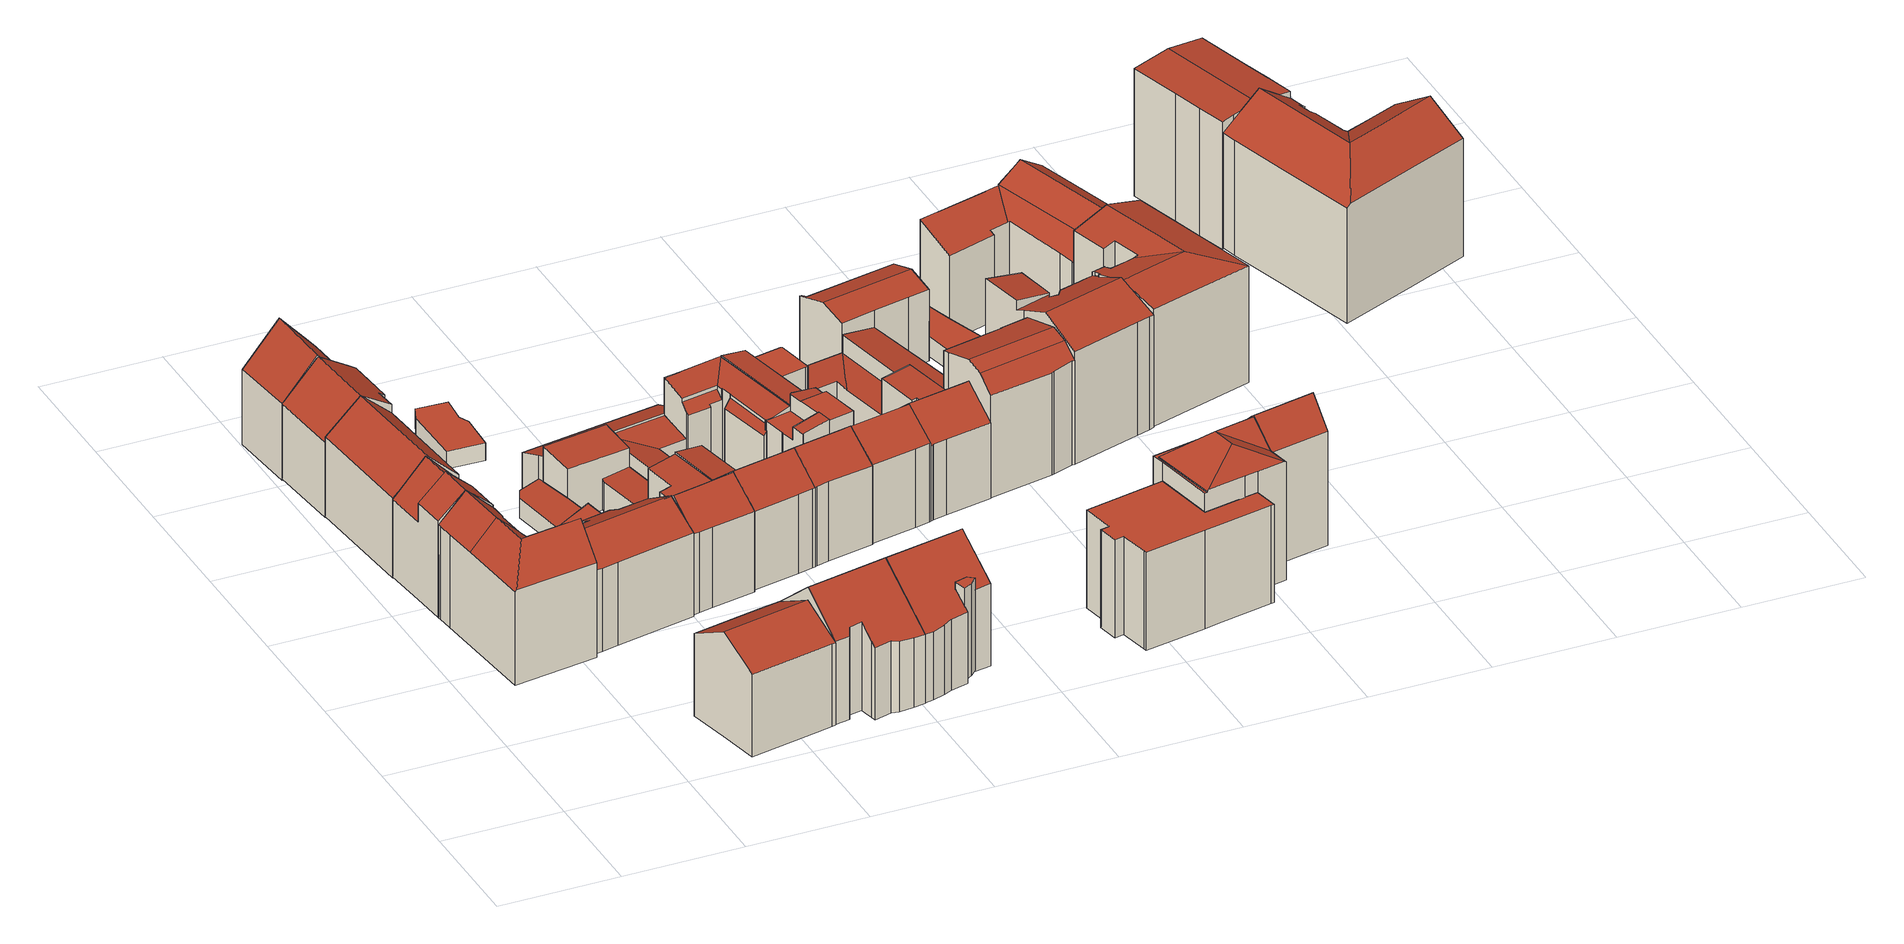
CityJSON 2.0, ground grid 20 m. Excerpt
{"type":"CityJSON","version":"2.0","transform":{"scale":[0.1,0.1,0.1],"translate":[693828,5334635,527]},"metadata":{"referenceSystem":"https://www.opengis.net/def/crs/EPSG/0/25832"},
"CityObjects":{
"building1":{"type":"Building","attributes":{"Gemeindeschluessel":"09162000","HoeheDach":"548.790","HoeheGrund":"528.362","Methode":"2000","NiedrigsteTraufeDesGebaeudes":"544.233","Geometrietyp2DReferenz":"3000","function":"31001_1000","roofType":"3100","measuredHeight":20.43,"storeysAboveGround":5},"geometry":[{"type":"MultiSurface","lod":"2","boundaries":[[[0,1,2,3]],[[4,5,6,7,8]],[[9,10,1,0]],[[11,12,8,7,13]],[[3,2,6,5]],[[14,15,16,17,18]],[[17,16,19,20,21,22,9,0,3,5,4,23,24]],[[19,25,26,20]],[[27,28,29,12,11]],[[13,7,6,2,1,10,30,31]],[[19,16,15,32,25]],[[15,14,11,13,32]],[[20,26,33,21]],[[26,25,32,13,31,33]],[[29,23,4,8,12]],[[22,21,33,31,30]],[[17,24,28,27,18]],[[23,29,28,24]],[[22,30,10,9]],[[27,11,14,18]]],"semantics":{"surfaces":[{"type":"WallSurface"},{"type":"RoofSurface"},{"type":"GroundSurface"}],"values":[0,0,0,1,0,0,2,0,1,1,0,1,0,1,0,0,0,0,0,1]}}]},
"building2":{"type":"Building","attributes":{"Gemeindeschluessel":"09162000","HoeheDach":"548.790","HoeheGrund":"528.440","Methode":"2000","NiedrigsteTraufeDesGebaeudes":"541.586","Geometrietyp2DReferenz":"3000","function":"31001_1000","roofType":"3100","measuredHeight":20.35,"storeysAboveGround":4},"geometry":[{"type":"MultiSurface","lod":"2","boundaries":[[[34,35,36,37,38]],[[39,40,41,42]],[[43,44,22,45,46,42,41,47,48]],[[49,50,51,22,44,52,31,53]],[[42,46,45,22,51,50,49,54,55,56,57,39]],[[54,49,53,58,34,38,55]],[[31,52,44,43,48,59,60]],[[53,31,60,58]],[[57,61,40,39]],[[38,37,61,57,56,55]],[[36,47,41,40,61,37]],[[58,60,59,48,47,36,35,34]]],"semantics":{"surfaces":[{"type":"RoofSurface"},{"type":"WallSurface"},{"type":"GroundSurface"}],"values":[0,1,1,1,2,1,0,0,1,1,0,1]}}]},
"building3":{"type":"Building","attributes":{"Gemeindeschluessel":"09162000","HoeheDach":"547.070","HoeheGrund":"528.220","Methode":"2000","NiedrigsteTraufeDesGebaeudes":"541.776","Geometrietyp2DReferenz":"3000","function":"31001_1000","roofType":"3100","measuredHeight":18.85,"storeysAboveGround":4},"geometry":[{"type":"MultiSurface","lod":"2","boundaries":[[[62,63,64,65]],[[66,64,63,67]],[[68,69,70,71,62,65]],[[69,72,73,70]],[[73,67,63,62,71,70]],[[72,66,67,73]],[[69,68,65,64,66,72]]],"semantics":{"surfaces":[{"type":"WallSurface"},{"type":"RoofSurface"},{"type":"GroundSurface"}],"values":[0,1,2,0,0,1,0]}}]},
"building4":{"type":"Building","attributes":{"Gemeindeschluessel":"09162000","HoeheDach":"547.060","HoeheGrund":"528.140","Methode":"2000","NiedrigsteTraufeDesGebaeudes":"540.921","Geometrietyp2DReferenz":"3000","function":"31001_1000","roofType":"3100","measuredHeight":18.92,"storeysAboveGround":4},"geometry":[{"type":"MultiSurface","lod":"2","boundaries":[[[74,67,75,76]],[[77,74,76,78]],[[67,79,80,81,82,83,84,75]],[[76,75,84,85,86,78]],[[77,87,88,79,67,74]],[[85,84,83,89]],[[90,82,81,91]],[[91,81,80,92]],[[92,80,79,88]],[[89,83,82,90]],[[92,88,87,77,78,86,85,89,90,91]]],"semantics":{"surfaces":[{"type":"RoofSurface"},{"type":"WallSurface"},{"type":"GroundSurface"}],"values":[0,1,0,1,1,1,1,1,1,1,2]}}]},
"building5":{"type":"Building","attributes":{"Gemeindeschluessel":"09162000","HoeheDach":"547.251","HoeheGrund":"529.390","Methode":"1000","NiedrigsteTraufeDesGebaeudes":"543.467","Geometrietyp2DReferenz":"3000","function":"31001_1000","roofType":"3100","measuredHeight":17.86,"storeysAboveGround":4},"geometry":[{"type":"MultiSurface","lod":"2","boundaries":[[[93,94,95,96]],[[95,97,98,99,100,96]],[[101,102,94,93]],[[103,104,105,106,102,101]],[[107,108,109,110]],[[108,107,111,112,99,98,113,114]],[[110,115,104,103,101,93,96,100,99,112,111,107]],[[106,114,113,98,97,95,94,102]],[[105,116,109,108,114,106]],[[104,115,110,109,116,105]]],"semantics":{"surfaces":[{"type":"WallSurface"},{"type":"GroundSurface"},{"type":"RoofSurface"}],"values":[0,0,0,0,0,0,1,2,2,0]}}]},
"building6":{"type":"Building","attributes":{"Gemeindeschluessel":"09162000","HoeheDach":"547.437","HoeheGrund":"527.801","Methode":"2000","NiedrigsteTraufeDesGebaeudes":"540.428","Geometrietyp2DReferenz":"3000","function":"31001_1000","roofType":"3100","measuredHeight":19.64,"storeysAboveGround":4},"geometry":[{"type":"MultiSurface","lod":"2","boundaries":[[[117,118,119,120,121,122,123,124,125]],[[117,76,126,118]],[[127,120,119,128]],[[129,122,121,130]],[[124,131,132,125]],[[118,126,128,119]],[[122,129,133,123]],[[76,134,128,126]],[[123,133,131,124]],[[127,128,134,132,131,133,129,130]],[[117,125,132,134,76]],[[120,127,130,121]]],"semantics":{"surfaces":[{"type":"GroundSurface"},{"type":"WallSurface"},{"type":"RoofSurface"}],"values":[0,1,1,1,1,1,1,2,1,2,1,1]}}]},
"building7":{"type":"Building","attributes":{"Gemeindeschluessel":"09162000","HoeheDach":"531.110","HoeheGrund":"528.670","Methode":"1000","NiedrigsteTraufeDesGebaeudes":"531.110","Geometrietyp2DReferenz":"3000","function":"31001_2000","roofType":"1000","measuredHeight":2.44},"geometry":[{"type":"MultiSurface","lod":"2","boundaries":[[[135,136,137,138]],[[139,140,141,142]],[[138,137,143,144]],[[142,141,145,146]],[[136,145,141,140,143,137]],[[144,143,140,139]],[[138,144,139,142,146,135]],[[146,145,136,135]]],"semantics":{"surfaces":[{"type":"WallSurface"},{"type":"RoofSurface"},{"type":"GroundSurface"}],"values":[0,0,0,0,1,0,2,0]}}]},
"building8":{"type":"Building","attributes":{"Gemeindeschluessel":"09162000","HoeheDach":"546.768","HoeheGrund":"529.060","Methode":"1000","NiedrigsteTraufeDesGebaeudes":"541.740","Geometrietyp2DReferenz":"3000","function":"31001_1000","roofType":"3100","measuredHeight":17.71,"storeysAboveGround":4},"geometry":[{"type":"MultiSurface","lod":"2","boundaries":[[[147,148,149,150]],[[151,152,153,154]],[[155,151,154,156,157]],[[158,159,160,161]],[[162,163,153,152]],[[164,165,163,162]],[[166,167,168,169]],[[166,169,170,171]],[[159,158,155,157]],[[167,172,173,168]],[[159,157,156,168,173,160]],[[171,170,174,175]],[[158,161,172,167,166,171,175,147,150,176,164,162,152,151,155]],[[161,160,173,172]],[[176,177,165,164]],[[156,154,153,163,165,177,149,148,174,170,169,168]],[[176,150,149,177]],[[175,174,148,147]]],"semantics":{"surfaces":[{"type":"WallSurface"},{"type":"RoofSurface"},{"type":"GroundSurface"}],"values":[0,0,0,0,0,0,0,0,0,0,1,0,2,0,0,1,0,0]}}]},
"building9":{"type":"Building","attributes":{"Gemeindeschluessel":"09162000","HoeheDach":"533.706","HoeheGrund":"529.180","Methode":"2000","NiedrigsteTraufeDesGebaeudes":"533.069","Geometrietyp2DReferenz":"3000","function":"31001_2000","roofType":"1000","measuredHeight":4.53,"storeysAboveGround":1},"geometry":[{"type":"MultiSurface","lod":"2","boundaries":[[[178,179,180,181]],[[179,182,183,180]],[[184,183,182,185]],[[181,180,183,184]],[[181,184,185,178]],[[185,182,179,178]]],"semantics":{"surfaces":[{"type":"WallSurface"},{"type":"RoofSurface"},{"type":"GroundSurface"}],"values":[0,1,0,0,2,0]}}]},
"building10":{"type":"Building","attributes":{"Gemeindeschluessel":"09162000","HoeheDach":"534.857","HoeheGrund":"528.923","Methode":"2000","NiedrigsteTraufeDesGebaeudes":"532.085","Geometrietyp2DReferenz":"3000","function":"31001_2000","roofType":"2100","measuredHeight":5.93},"geometry":[{"type":"MultiSurface","lod":"2","boundaries":[[[186,187,188,189]],[[190,191,192,193,194,195]],[[195,194,196,197]],[[198,199,191,190]],[[200,201,202,203]],[[204,205,206,207]],[[208,209,205,204]],[[197,196,201,200]],[[203,202,187,186]],[[190,195,197,200,203,186,189,208,204,207,198]],[[189,188,210,211,209,208]],[[211,192,191,199,206,205,209]],[[202,201,196,194,193,210,188,187]],[[211,210,193,192]],[[207,206,199,198]]],"semantics":{"surfaces":[{"type":"WallSurface"},{"type":"GroundSurface"},{"type":"RoofSurface"}],"values":[0,0,0,0,0,0,0,0,0,1,0,2,2,0,0]}}]},
"building11":{"type":"Building","attributes":{"Gemeindeschluessel":"09162000","HoeheDach":"549.630","HoeheGrund":"529.550","Methode":"2000","NiedrigsteTraufeDesGebaeudes":"541.339","Geometrietyp2DReferenz":"3000","function":"31001_1000","roofType":"3100","measuredHeight":20.08,"storeysAboveGround":4},"geometry":[{"type":"MultiSurface","lod":"2","boundaries":[[[212,213,214,215]],[[216,217,213,212]],[[218,219,220,221,222,223,224,216,212,215,225,226,227,228,229,230]],[[231,232,233,98]],[[221,234,235,222]],[[219,236,237,220]],[[218,238,236,219]],[[225,215,214,231,98,226]],[[239,240,230,229,228,227,233,232]],[[224,241,217,216]],[[223,222,235,242,241,224]],[[220,237,234,221]],[[214,213,217,241,242,235,234,237,236,238,240,239,232,231]],[[226,98,233,227]],[[230,240,238,218]]],"semantics":{"surfaces":[{"type":"WallSurface"},{"type":"GroundSurface"},{"type":"RoofSurface"}],"values":[0,0,1,2,0,0,0,0,0,0,0,0,2,0,0]}}]},
"building12":{"type":"Building","attributes":{"Gemeindeschluessel":"09162000","HoeheDach":"531.544","HoeheGrund":"528.453","Methode":"1000","NiedrigsteTraufeDesGebaeudes":"531.544","Geometrietyp2DReferenz":"3000","function":"31001_2000","roofType":"1000","measuredHeight":3.09},"geometry":[{"type":"MultiSurface","lod":"2","boundaries":[[[243,244,245,246,247,248,249]],[[250,251,248,247]],[[252,246,245,253]],[[253,254,255,256,251,250,252]],[[250,247,246,252]],[[255,243,249,256]],[[253,245,244,254]],[[244,243,255,254]],[[251,256,249,248]]],"semantics":{"surfaces":[{"type":"RoofSurface"},{"type":"WallSurface"},{"type":"GroundSurface"}],"values":[0,1,1,2,1,1,1,1,1]}}]},
"building13":{"type":"Building","attributes":{"Gemeindeschluessel":"09162000","HoeheDach":"547.200","HoeheGrund":"529.398","Methode":"2000","NiedrigsteTraufeDesGebaeudes":"543.169","Geometrietyp2DReferenz":"3000","function":"31001_9998","roofType":"3100","measuredHeight":17.8,"storeysAboveGround":4},"geometry":[{"type":"MultiSurface","lod":"2","boundaries":[[[257,258,259,260]],[[261,262,263,264,265,266]],[[267,268,257,260,269,270,271,272,273,274]],[[268,275,258,257]],[[266,275,268,267,261]],[[270,276,277,271]],[[266,265,277,276,278,259,258,275]],[[272,271,277,265,264]],[[260,259,278,269]],[[272,264,263,273]],[[273,263,262,274]],[[261,267,274,262]],[[269,278,276,270]]],"semantics":{"surfaces":[{"type":"WallSurface"},{"type":"RoofSurface"},{"type":"GroundSurface"}],"values":[0,1,2,0,0,0,1,0,0,0,0,0,0]}}]},
"building14":{"type":"Building","attributes":{"Gemeindeschluessel":"09162000","HoeheDach":"539.194","HoeheGrund":"529.090","Methode":"1000","NiedrigsteTraufeDesGebaeudes":"538.171","Geometrietyp2DReferenz":"3000","function":"31001_9998","roofType":"1000","measuredHeight":10.1,"storeysAboveGround":2},"geometry":[{"type":"MultiSurface","lod":"2","boundaries":[[[279,280,281,282]],[[280,279,283,284]],[[285,282,281,286]],[[283,279,282,285]],[[286,281,280,284]],[[286,284,283,285]]],"semantics":{"surfaces":[{"type":"RoofSurface"},{"type":"WallSurface"},{"type":"GroundSurface"}],"values":[0,1,1,1,1,2]}}]},
"building15":{"type":"Building","attributes":{"Gemeindeschluessel":"09162000","HoeheDach":"542.971","HoeheGrund":"529.440","Methode":"1000","NiedrigsteTraufeDesGebaeudes":"541.998","Geometrietyp2DReferenz":"3000","function":"31001_9998","roofType":"1000","measuredHeight":13.53,"storeysAboveGround":4},"geometry":[{"type":"MultiSurface","lod":"2","boundaries":[[[287,288,289,290,291,292,293]],[[294,291,290,295]],[[295,290,289,271]],[[296,292,291,294]],[[269,287,293,297]],[[297,293,292,296]],[[297,296,294,295,271,298,269]],[[271,289,288,298]],[[298,288,287,269]]],"semantics":{"surfaces":[{"type":"RoofSurface"},{"type":"WallSurface"},{"type":"GroundSurface"}],"values":[0,1,1,1,1,1,2,1,1]}}]},
"building16":{"type":"Building","attributes":{"Gemeindeschluessel":"09162000","HoeheDach":"534.970","HoeheGrund":"529.410","Methode":"2000","NiedrigsteTraufeDesGebaeudes":"534.499","Geometrietyp2DReferenz":"3000","function":"31001_2000","roofType":"1000","measuredHeight":5.56},"geometry":[{"type":"MultiSurface","lod":"2","boundaries":[[[295,299,300,294]],[[294,300,301,302]],[[303,304,305,306]],[[302,301,304,303]],[[307,299,295,308,309]],[[307,305,304,301,300,299]],[[306,305,307,309]],[[303,306,309,308,295,294,302]]],"semantics":{"surfaces":[{"type":"WallSurface"},{"type":"RoofSurface"},{"type":"GroundSurface"}],"values":[0,0,0,0,0,1,0,2]}}]},
"building17":{"type":"Building","attributes":{"Gemeindeschluessel":"09162000","HoeheDach":"543.273","HoeheGrund":"529.605","Methode":"1000","NiedrigsteTraufeDesGebaeudes":"542.533","Geometrietyp2DReferenz":"3000","function":"31001_9998","roofType":"1000","measuredHeight":13.67,"storeysAboveGround":4},"geometry":[{"type":"MultiSurface","lod":"2","boundaries":[[[310,311,312,313]],[[314,315,316,317]],[[310,313,317,316]],[[315,314,312,311]],[[310,316,315,311]],[[313,312,314,317]]],"semantics":{"surfaces":[{"type":"GroundSurface"},{"type":"RoofSurface"},{"type":"WallSurface"}],"values":[0,1,2,2,2,2]}}]},
"building18":{"type":"Building","attributes":{"Gemeindeschluessel":"09162000","HoeheDach":"549.620","HoeheGrund":"529.625","Methode":"2000","NiedrigsteTraufeDesGebaeudes":"541.234","Geometrietyp2DReferenz":"3000","function":"31001_1000","roofType":"3100","measuredHeight":20,"storeysAboveGround":4},"geometry":[{"type":"MultiSurface","lod":"2","boundaries":[[[318,319,320,321]],[[322,323,240,324]],[[325,326,327,328]],[[329,330,331,332]],[[326,333,232,240,323,332,331,334,335,336,327]],[[330,337,334,331]],[[338,339,318,321]],[[340,328,327,336]],[[320,319,333,326,325]],[[333,319,318,339,232]],[[341,340,336,335]],[[341,335,334,337]],[[324,240,232,339,338]],[[322,329,332,323]],[[338,321,320,325,328,340,341,337,330,329,322,324]]],"semantics":{"surfaces":[{"type":"WallSurface"},{"type":"RoofSurface"},{"type":"GroundSurface"}],"values":[0,0,0,0,1,0,0,0,0,1,0,0,0,0,2]}}]},
"building19":{"type":"Building","attributes":{"Gemeindeschluessel":"09162000","HoeheDach":"537.590","HoeheGrund":"528.792","Methode":"1000","NiedrigsteTraufeDesGebaeudes":"535.312","Geometrietyp2DReferenz":"3000","function":"31001_1000","roofType":"2100","measuredHeight":8.8,"storeysAboveGround":2},"geometry":[{"type":"MultiSurface","lod":"2","boundaries":[[[342,343,344,345]],[[346,347,348,349]],[[347,344,343,350,351,352,348]],[[345,344,347,346]],[[353,351,350,354]],[[349,348,352,355]],[[345,346,349,355,353,354,342]],[[354,350,343,342]],[[355,352,351,353]]],"semantics":{"surfaces":[{"type":"WallSurface"},{"type":"RoofSurface"},{"type":"GroundSurface"}],"values":[0,0,1,0,0,0,2,0,0]}}]},
"building20":{"type":"Building","attributes":{"Gemeindeschluessel":"09162000","HoeheDach":"547.424","HoeheGrund":"529.676","Methode":"1000","NiedrigsteTraufeDesGebaeudes":"543.157","Geometrietyp2DReferenz":"3000","function":"31001_9998","roofType":"3100","measuredHeight":17.75,"storeysAboveGround":4},"geometry":[{"type":"MultiSurface","lod":"2","boundaries":[[[356,357,358,359,360,361,362,363,315]],[[364,315,363,365]],[[366,367,368,369]],[[370,360,359,371]],[[372,373,367,366]],[[264,368,367,373,357,356]],[[374,264,356,315,364]],[[375,361,360,370]],[[371,359,358,376]],[[369,368,264,374]],[[377,362,361,375]],[[365,363,362,377]],[[376,358,357,373,372]],[[376,372,366,369,374,364,365,377,375,370,371]]],"semantics":{"surfaces":[{"type":"RoofSurface"},{"type":"WallSurface"},{"type":"GroundSurface"}],"values":[0,1,1,1,1,0,1,1,1,1,1,1,1,2]}}]},
"building21":{"type":"Building","attributes":{"Gemeindeschluessel":"09162000","HoeheDach":"537.261","HoeheGrund":"529.207","Methode":"1000","NiedrigsteTraufeDesGebaeudes":"536.235","Geometrietyp2DReferenz":"3000","function":"31001_9998","roofType":"2100","measuredHeight":8.05,"storeysAboveGround":2},"geometry":[{"type":"MultiSurface","lod":"2","boundaries":[[[378,379,380,381,382,383,384]],[[381,385,386,387,382]],[[388,383,382,387]],[[389,390,391,380]],[[389,380,379,392]],[[378,393,394,379]],[[394,393,395,388,387,386,385,391,390,396]],[[390,389,392,396]],[[379,394,396,392]],[[395,384,383,388]],[[391,385,381,380]],[[393,378,384,395]]],"semantics":{"surfaces":[{"type":"RoofSurface"},{"type":"WallSurface"},{"type":"GroundSurface"}],"values":[0,1,1,1,0,1,2,1,1,1,1,1]}}]},
"building22":{"type":"Building","attributes":{"Gemeindeschluessel":"09162000","HoeheDach":"545.610","HoeheGrund":"529.780","Methode":"2000","NiedrigsteTraufeDesGebaeudes":"545.610","Geometrietyp2DReferenz":"3000","function":"51009_1610","roofType":"1000","measuredHeight":15.83},"geometry":[{"type":"MultiSurface","lod":"2","boundaries":[[[397,398,399,400,401]],[[402,399,398,403]],[[404,400,399,402]],[[405,397,401,406]],[[403,398,397,405]],[[406,401,400,404]],[[406,404,402,403,405]]],"semantics":{"surfaces":[{"type":"RoofSurface"},{"type":"WallSurface"},{"type":"GroundSurface"}],"values":[0,1,1,1,1,1,2]}}]},
"building23":{"type":"Building","attributes":{"Gemeindeschluessel":"09162000","HoeheDach":"547.490","HoeheGrund":"529.770","Methode":"2000","NiedrigsteTraufeDesGebaeudes":"543.298","Geometrietyp2DReferenz":"3000","function":"31001_9998","roofType":"3100","measuredHeight":17.72,"storeysAboveGround":4},"geometry":[{"type":"MultiSurface","lod":"2","boundaries":[[[407,408,409,410,411]],[[412,413,414,415,416]],[[417,418,419,420]],[[418,416,415,411,410,421,419]],[[422,421,410,409]],[[420,419,421,422]],[[418,417,412,416]],[[423,424,408,407]],[[425,426,414,413]],[[423,407,411,415,414,426]],[[424,425,413,412,417,420,422,409,408]],[[424,423,426,425]]],"semantics":{"surfaces":[{"type":"WallSurface"},{"type":"RoofSurface"},{"type":"GroundSurface"}],"values":[0,0,0,1,0,0,0,0,0,1,2,0]}}]},
"building24":{"type":"Building","attributes":{"Gemeindeschluessel":"09162000","HoeheDach":"543.727","HoeheGrund":"528.934","Methode":"2000","NiedrigsteTraufeDesGebaeudes":"540.321","Geometrietyp2DReferenz":"3000","function":"31001_9998","roofType":"2100","measuredHeight":14.79,"storeysAboveGround":3},"geometry":[{"type":"MultiSurface","lod":"2","boundaries":[[[427,428,429,430]],[[431,432,433,434]],[[435,436,437,438]],[[439,440,441,442]],[[443,433,432,437,436,444]],[[431,445,446,438,437,432]],[[447,448,449,450,451,452]],[[453,454,455,456,457,458,427,430,459,445,431,434,460,461,442,441]],[[462,463,458,457]],[[457,456,452,451,464,462]],[[461,460,443,444]],[[427,458,463,465,466,428]],[[450,467,464,451]],[[462,464,467,440,439,444,436,465,463]],[[453,449,448,454]],[[454,448,447,455]],[[430,429,468,459]],[[459,468,446,445]],[[466,465,436,435]],[[446,468,429,428,466,435,438]],[[455,447,452,456]],[[461,444,439,442]],[[453,441,440,467,450,449]],[[443,460,434,433]]],"semantics":{"surfaces":[{"type":"WallSurface"},{"type":"RoofSurface"},{"type":"GroundSurface"}],"values":[0,0,0,0,1,0,1,2,0,0,0,0,0,1,0,0,0,0,0,1,0,0,0,0]}}]},
"building25":{"type":"Building","attributes":{"Gemeindeschluessel":"09162000","HoeheDach":"546.063","HoeheGrund":"530.052","Methode":"2000","NiedrigsteTraufeDesGebaeudes":"530.740","Geometrietyp2DReferenz":"3000","function":"31001_9998","roofType":"1000","measuredHeight":16.01,"storeysAboveGround":4},"geometry":[{"type":"MultiSurface","lod":"2","boundaries":[[[469,470,471,472]],[[469,473,474,475,476,470]],[[477,478,473,469,472,479,480,481,482]],[[479,483,484,480]],[[485,486,487,488]],[[489,490,491,487,486]],[[471,470,476,485,488,484,483]],[[492,489,486,485,476,475]],[[493,494,492,475,474]],[[481,480,484,488,487,491]],[[478,493,474,473]],[[472,471,483,479]],[[494,477,482,490,489,492]],[[493,478,477,494]],[[481,491,490,482]]],"semantics":{"surfaces":[{"type":"WallSurface"},{"type":"GroundSurface"},{"type":"RoofSurface"}],"values":[0,0,1,0,0,2,2,0,2,0,0,0,0,0,0]}}]},
"building26":{"type":"Building","attributes":{"Gemeindeschluessel":"09162000","HoeheDach":"545.950","HoeheGrund":"529.997","Methode":"1000","NiedrigsteTraufeDesGebaeudes":"545.205","Geometrietyp2DReferenz":"3000","function":"31001_9998","roofType":"1000","measuredHeight":15.95,"storeysAboveGround":4},"geometry":[{"type":"MultiSurface","lod":"2","boundaries":[[[495,496,497,498]],[[499,498,497,500]],[[501,502,503,504]],[[505,506,502,501]],[[504,503,500,497,496,507]],[[499,500,503,502,506,508,509]],[[504,507,481,480,510,505,501]],[[507,496,495,481]],[[510,508,506,505]],[[480,509,508,510]],[[481,495,498,499,509,480]]],"semantics":{"surfaces":[{"type":"RoofSurface"},{"type":"WallSurface"},{"type":"GroundSurface"}],"values":[0,1,1,1,1,0,2,1,1,1,1]}}]},
"building27":{"type":"Building","attributes":{"Gemeindeschluessel":"09162000","HoeheDach":"547.440","HoeheGrund":"529.972","Methode":"2000","NiedrigsteTraufeDesGebaeudes":"543.372","Geometrietyp2DReferenz":"3000","function":"31001_9998","roofType":"3100","measuredHeight":17.47,"storeysAboveGround":4},"geometry":[{"type":"MultiSurface","lod":"2","boundaries":[[[511,512,513,514]],[[514,513,515,516]],[[481,507,511,514,516,517,518,519,520]],[[517,521,522,518]],[[518,522,523,519]],[[519,523,524,520]],[[524,523,522,521,525,526]],[[410,481,520,524,526]],[[507,527,512,511]],[[517,516,515,525,521]],[[527,507,481,410]],[[527,410,526,525,515,513,512]]],"semantics":{"surfaces":[{"type":"WallSurface"},{"type":"GroundSurface"},{"type":"RoofSurface"}],"values":[0,0,1,0,0,0,2,0,0,0,0,2]}}]},
"building28":{"type":"Building","attributes":{"Gemeindeschluessel":"09162000","HoeheDach":"543.863","HoeheGrund":"529.036","Methode":"9999","NiedrigsteTraufeDesGebaeudes":"541.500","Geometrietyp2DReferenz":"3000","function":"31001_1000","roofType":"1000","measuredHeight":14.83,"storeysAboveGround":5},"geometry":[{"type":"MultiSurface","lod":"2","boundaries":[[[528,529,530,531,532]],[[533,534,535,536]],[[537,538,539,540]],[[541,542,543,544,545,546,547,533,536,548,549,550,537,540]],[[532,544,543,528]],[[549,551,552,550]],[[550,552,538,537]],[[548,553,551,549]],[[554,539,538,552,551,553,535,534,555,556,557,558]],[[541,540,539,554,530]],[[528,543,542,529]],[[547,555,534,533]],[[545,557,556,546]],[[541,530,529,542]],[[558,531,530,554]],[[546,556,555,547]],[[545,544,532,531,558,557]],[[536,535,553,548]]],"semantics":{"surfaces":[{"type":"RoofSurface"},{"type":"WallSurface"},{"type":"GroundSurface"}],"values":[0,1,1,2,1,1,1,1,0,1,1,1,1,1,1,1,1,1]}}]},
"building29":{"type":"Building","attributes":{"Gemeindeschluessel":"09162000","HoeheDach":"547.470","HoeheGrund":"530.063","Methode":"2000","NiedrigsteTraufeDesGebaeudes":"542.942","Geometrietyp2DReferenz":"3000","function":"31001_9998","roofType":"3100","measuredHeight":17.41,"storeysAboveGround":4},"geometry":[{"type":"MultiSurface","lod":"2","boundaries":[[[559,560,561,562]],[[563,564,565,566]],[[567,568,564,563]],[[569,570,571,572,573,574,575]],[[576,570,569,577]],[[562,561,578,579]],[[579,578,574,573,580]],[[581,571,570,576]],[[582,572,571,581]],[[575,574,578,561,560,565,564,568]],[[566,565,560,559]],[[580,573,572,582]],[[577,569,575,568,567]],[[579,580,582,581,576,577,567,563,566,559,562]]],"semantics":{"surfaces":[{"type":"WallSurface"},{"type":"RoofSurface"},{"type":"GroundSurface"}],"values":[0,0,0,1,0,0,0,0,0,1,0,0,0,2]}}]},
"building30":{"type":"Building","attributes":{"Gemeindeschluessel":"09162000","HoeheDach":"536.721","HoeheGrund":"529.290","Methode":"2000","NiedrigsteTraufeDesGebaeudes":"536.207","Geometrietyp2DReferenz":"3000","function":"31001_9998","roofType":"9999","measuredHeight":7.43,"storeysAboveGround":2},"geometry":[{"type":"MultiSurface","lod":"2","boundaries":[[[583,584,585,586]],[[587,588,584,583]],[[589,590,591,592]],[[593,594,595,596]],[[597,598,599,600]],[[600,599,594,593]],[[598,597,586,585]],[[601,602,603,604]],[[587,583,586,597,600,593,596,589,592,605,606]],[[587,606,601,604,588]],[[605,602,601,606]],[[590,589,596,595]],[[605,592,591,603,602]],[[590,595,594,599,598,585,584,588,604,603,591]]],"semantics":{"surfaces":[{"type":"WallSurface"},{"type":"RoofSurface"},{"type":"GroundSurface"}],"values":[0,0,0,0,0,0,0,1,2,0,0,0,0,1]}}]},
"building31":{"type":"Building","attributes":{"Gemeindeschluessel":"09162000","HoeheDach":"543.134","HoeheGrund":"530.089","Methode":"1000","NiedrigsteTraufeDesGebaeudes":"542.353","Geometrietyp2DReferenz":"3000","function":"31001_9998","roofType":"1000","measuredHeight":13.04,"storeysAboveGround":4},"geometry":[{"type":"MultiSurface","lod":"2","boundaries":[[[607,608,609,610]],[[607,611,612,608]],[[562,613,614,615]],[[611,615,614,612]],[[613,616,609,608,612,614]],[[610,609,616,579]],[[579,562,615,611,607,610]],[[562,579,616,613]]],"semantics":{"surfaces":[{"type":"WallSurface"},{"type":"RoofSurface"},{"type":"GroundSurface"}],"values":[0,0,0,0,1,0,2,0]}}]},
"building32":{"type":"Building","attributes":{"Gemeindeschluessel":"09162000","HoeheDach":"546.990","HoeheGrund":"530.180","Methode":"1000","NiedrigsteTraufeDesGebaeudes":"546.990","Geometrietyp2DReferenz":"3000","function":"31001_9998","roofType":"1000","measuredHeight":16.81,"storeysAboveGround":5},"geometry":[{"type":"MultiSurface","lod":"2","boundaries":[[[617,618,619,620,621,622]],[[623,624,625,626]],[[627,628,629,630]],[[631,632,624,623]],[[633,617,622,634,635,636]],[[637,638,639,640]],[[640,641,642,627,630,643,644,645,631,623,626,635,634,622,621,620,646,637]],[[642,647,628,627]],[[646,648,638,637]],[[642,641,640,639,649,647]],[[643,650,651,644]],[[645,644,651,652,632,631]],[[652,651,650,629,628,647,649,639,638,648,619,618,617,633,636,625,624,632]],[[620,619,648,646]],[[626,625,636,635]],[[630,629,650,643]]],"semantics":{"surfaces":[{"type":"WallSurface"},{"type":"GroundSurface"},{"type":"RoofSurface"}],"values":[0,0,0,0,0,0,1,0,0,0,0,0,2,0,0,0]}}]},
"building33":{"type":"Building","attributes":{"Gemeindeschluessel":"09162000","HoeheDach":"539.870","HoeheGrund":"529.824","Methode":"1000","NiedrigsteTraufeDesGebaeudes":"538.858","Geometrietyp2DReferenz":"3000","function":"31001_9998","roofType":"1000","measuredHeight":10.05,"storeysAboveGround":3},"geometry":[{"type":"MultiSurface","lod":"2","boundaries":[[[653,654,655,656]],[[657,658,659,660]],[[656,655,661,662]],[[663,659,658,664,661,655,654]],[[662,661,664,665]],[[665,664,658,657]],[[659,663,666,660]],[[657,660,666,653,656,662,665]],[[653,666,663,654]]],"semantics":{"surfaces":[{"type":"WallSurface"},{"type":"RoofSurface"},{"type":"GroundSurface"}],"values":[0,0,0,1,0,0,0,2,0]}}]},
"building34":{"type":"Building","attributes":{"Gemeindeschluessel":"09162000","HoeheDach":"551.080","HoeheGrund":"530.158","Methode":"2000","NiedrigsteTraufeDesGebaeudes":"547.620","Geometrietyp2DReferenz":"3000","function":"31001_9998","roofType":"3100","measuredHeight":20.92,"storeysAboveGround":4},"geometry":[{"type":"MultiSurface","lod":"2","boundaries":[[[667,668,669,670]],[[671,672,673,674]],[[675,676,677,669,668,678,679,680]],[[681,682,683,684]],[[685,686,677,676]],[[684,683,687,688]],[[674,673,689,690]],[[691,675,680,692]],[[692,680,679,693]],[[690,689,694,695]],[[688,687,696,697]],[[698,696,687,683,682,686,685]],[[667,670,694,689,673,672]],[[697,696,698,699]],[[691,692,693,700,671,674,690,695,681,684,688,697,699]],[[691,699,698,685,676,675]],[[671,700,678,668,667,672]],[[681,695,694,670,669,677,686,682]],[[693,679,678,700]]],"semantics":{"surfaces":[{"type":"WallSurface"},{"type":"RoofSurface"},{"type":"GroundSurface"}],"values":[0,0,1,0,1,0,0,0,0,0,0,1,1,0,2,0,0,0,0]}}]},
"building35":{"type":"Building","attributes":{"Gemeindeschluessel":"09162000","HoeheDach":"554.330","HoeheGrund":"530.233","Methode":"2000","NiedrigsteTraufeDesGebaeudes":"550.220","Geometrietyp2DReferenz":"3000","function":"31001_1000","roofType":"3100","measuredHeight":24.1,"storeysAboveGround":6},"geometry":[{"type":"MultiSurface","lod":"2","boundaries":[[[646,701,702,620]],[[703,704,705,635]],[[706,707,708,709,710,711,712]],[[646,620,703,635,713,707,706,714]],[[702,701,715,716,717]],[[708,707,713,718]],[[719,720,710,709]],[[708,718,705,704,721,719,709]],[[646,714,722,715,701]],[[723,712,711,724]],[[721,725,720,719]],[[720,725,717,716,724]],[[722,714,706,712,723]],[[724,711,710,720]],[[635,705,718,713]],[[722,723,724,716,715]],[[703,620,702,717,725,721,704]]],"semantics":{"surfaces":[{"type":"WallSurface"},{"type":"GroundSurface"},{"type":"RoofSurface"}],"values":[0,0,0,1,2,0,0,2,0,2,0,2,0,2,0,2,0]}}]},
"building36":{"type":"Building","attributes":{"Gemeindeschluessel":"09162000","HoeheDach":"543.120","HoeheGrund":"529.561","Methode":"1000","NiedrigsteTraufeDesGebaeudes":"541.415","Geometrietyp2DReferenz":"3000","function":"31001_9998","roofType":"3100","measuredHeight":13.56,"storeysAboveGround":4},"geometry":[{"type":"MultiSurface","lod":"2","boundaries":[[[726,727,728,729]],[[730,731,732,733,734,735]],[[736,737,731,730]],[[738,739,733,732]],[[736,730,735,740,741]],[[738,732,731,737]],[[742,743,729,728]],[[740,735,734,726,729,743]],[[727,726,734,733,739]],[[743,742,741,740]],[[737,736,741,742,728,727,739,738]]],"semantics":{"surfaces":[{"type":"WallSurface"},{"type":"RoofSurface"},{"type":"GroundSurface"}],"values":[0,1,0,0,0,0,0,1,0,0,2]}}]},
"building37":{"type":"Building","attributes":{"Gemeindeschluessel":"09162000","HoeheDach":"533.843","HoeheGrund":"530.390","Methode":"1000","NiedrigsteTraufeDesGebaeudes":"533.843","Geometrietyp2DReferenz":"3000","function":"31001_2000","roofType":"1000","measuredHeight":3.45},"geometry":[{"type":"MultiSurface","lod":"2","boundaries":[[[744,745,746,747,748,749]],[[750,751,752,753,754,755]],[[745,744,751,750,755,756,757,746]],[[744,749,752,751]],[[756,758,759,757]],[[755,754,758,756]],[[757,759,747,746]],[[753,752,749,748,747,759,758,754]]],"semantics":{"surfaces":[{"type":"WallSurface"},{"type":"GroundSurface"},{"type":"RoofSurface"}],"values":[0,0,1,0,0,0,0,2]}}]},
"building38":{"type":"Building","attributes":{"Gemeindeschluessel":"09162000","HoeheDach":"554.195","HoeheGrund":"530.467","Methode":"1000","NiedrigsteTraufeDesGebaeudes":"549.651","Geometrietyp2DReferenz":"3000","function":"31001_1000","roofType":"3100","measuredHeight":23.73,"storeysAboveGround":6},"geometry":[{"type":"MultiSurface","lod":"2","boundaries":[[[760,761,762,763,764]],[[762,761,765,766]],[[767,763,762,766]],[[766,765,768,769,767]],[[767,769,764,763]],[[764,769,768,760]],[[765,761,760,768]]],"semantics":{"surfaces":[{"type":"WallSurface"},{"type":"GroundSurface"},{"type":"RoofSurface"}],"values":[0,0,1,0,0,2,2]}}]},
"building39":{"type":"Building","attributes":{"Gemeindeschluessel":"09162000","HoeheDach":"552.560","HoeheGrund":"530.252","Methode":"2000","NiedrigsteTraufeDesGebaeudes":"549.460","Geometrietyp2DReferenz":"3000","function":"31001_9998","roofType":"3100","measuredHeight":22.31,"storeysAboveGround":5},"geometry":[{"type":"MultiSurface","lod":"2","boundaries":[[[770,771,772,773]],[[695,681,774,775,776]],[[777,695,776,778,779,780]],[[781,782,783,784]],[[785,786,774,681]],[[777,780,787,788]],[[776,775,789,790,772,771,791,783,782,792,793,794,795,778]],[[773,772,790,796]],[[774,786,797,798,789,775]],[[799,791,771,770]],[[779,800,787,780]],[[695,777,788,801,802,803,804,781,784,799,770,773,796,805,806,785,681]],[[805,796,790,789,798]],[[788,787,800,795,801]],[[806,797,786,785]],[[804,792,782,781]],[[803,793,792,804]],[[795,800,779,778]],[[805,798,797,806]],[[784,783,791,799]],[[802,794,793,803]],[[801,795,794,802]]],"semantics":{"surfaces":[{"type":"WallSurface"},{"type":"RoofSurface"},{"type":"GroundSurface"}],"values":[0,0,0,0,0,0,1,0,1,0,1,2,0,0,0,0,0,0,0,0,0,0]}}]},
"building40":{"type":"Building","attributes":{"Gemeindeschluessel":"09162000","HoeheDach":"550.400","HoeheGrund":"529.933","Methode":"2000","NiedrigsteTraufeDesGebaeudes":"544.482","Geometrietyp2DReferenz":"3000","function":"31001_9998","roofType":"3100","measuredHeight":20.47,"storeysAboveGround":4},"geometry":[{"type":"MultiSurface","lod":"2","boundaries":[[[807,808,809,810]],[[811,809,808,812,813,814,815,816]],[[817,818,819,820]],[[821,822,823,824]],[[813,817,820,825,814]],[[811,826,810,809]],[[816,827,828,826,811]],[[829,830,831,832]],[[826,828,821,824,833,834,835,836,837,829,832,838,839,807,810]],[[828,827,822,821]],[[837,836,825,820,819,840]],[[837,840,830,829]],[[841,842,835,834]],[[823,822,827,816,815,842,841,843]],[[836,835,842,815,814,825]],[[839,812,808,807]],[[833,843,841,834]],[[823,843,833,824]],[[832,831,844,838]],[[818,844,831,830,840,819]],[[838,844,818,817,813,812,839]]],"semantics":{"surfaces":[{"type":"WallSurface"},{"type":"RoofSurface"},{"type":"GroundSurface"}],"values":[0,1,1,0,1,0,0,0,2,0,0,0,0,1,0,0,0,0,0,1,0]}}]},
"building41":{"type":"Building","attributes":{"Gemeindeschluessel":"09162000","HoeheDach":"552.319","HoeheGrund":"530.370","Methode":"1000","NiedrigsteTraufeDesGebaeudes":"550.292","Geometrietyp2DReferenz":"3000","function":"31001_9998","roofType":"3100","measuredHeight":21.95,"storeysAboveGround":5},"geometry":[{"type":"MultiSurface","lod":"2","boundaries":[[[845,846,847,848,849,850,851,852,853,854,855,856,857,858,859,860,861,862,863,864,865,866]],[[867,868,855,854,853,869]],[[870,871,872,873,874,875,876,877,878,868,867,869,879]],[[868,878,877,880,858,857,856,855]],[[881,876,882,883,884,885]],[[860,886,887,861]],[[847,846,888,874,873,848]],[[888,889,882,876,875,874]],[[859,858,880,890,886,860]],[[891,885,884,864,863,862]],[[849,872,871,850]],[[883,882,866,865,864,884]],[[848,873,872,849]],[[852,879,869,853]],[[846,845,866,882,889,888]],[[861,887,891,862]],[[887,886,890,880,877,876,881,885,891]],[[851,850,871,870,879,852]]],"semantics":{"surfaces":[{"type":"GroundSurface"},{"type":"WallSurface"},{"type":"RoofSurface"}],"values":[0,1,2,1,2,1,1,2,1,1,1,1,1,1,1,1,2,1]}}]},
"building42":{"type":"Building","attributes":{"Gemeindeschluessel":"09162000","HoeheDach":"552.534","HoeheGrund":"529.900","Methode":"1000","NiedrigsteTraufeDesGebaeudes":"551.722","Geometrietyp2DReferenz":"3000","function":"31001_1000","roofType":"3100","measuredHeight":22.63},"geometry":[{"type":"MultiSurface","lod":"2","boundaries":[[[892,893,894,895,896,897,898,899,900,901,902]],[[899,903,904,900]],[[893,892,902,905,906,907]],[[900,904,908,901]],[[909,910,911,907,906,912,913]],[[895,910,909,896]],[[906,905,908,904,903,912]],[[894,911,910,895]],[[901,908,905,902]],[[913,912,903,899,898,897]],[[893,907,911,894]],[[896,909,913,897]]],"semantics":{"surfaces":[{"type":"GroundSurface"},{"type":"WallSurface"},{"type":"RoofSurface"}],"values":[0,1,1,1,2,1,2,1,1,1,1,1]}}]},
"building43":{"type":"Building","attributes":{"Gemeindeschluessel":"09162000","HoeheDach":"554.739","HoeheGrund":"530.210","Methode":"2000","NiedrigsteTraufeDesGebaeudes":"549.817","Geometrietyp2DReferenz":"3000","function":"31001_9998","roofType":"3100","measuredHeight":24.53,"storeysAboveGround":5},"geometry":[{"type":"MultiSurface","lod":"2","boundaries":[[[914,915,916,917,918,919]],[[920,921,922,923]],[[924,925,926,927,928,929,930,931]],[[932,933,934,935,936,937,938,939]],[[940,941,942,927,926,925,943]],[[944,945,946,947]],[[948,932,939,949,950,951]],[[950,949,939,938,943,952,915,914,953]],[[952,943,925,924,954,955,922,921,946,945,916,915]],[[917,916,945,944]],[[951,950,953,956]],[[936,935,957,958,942,941]],[[928,927,942,958]],[[937,936,941,940,943,938]],[[947,946,921,920]],[[934,933,932,948,951,956,919,918,917,944,947,920,923,959,960,931,930,929,928,958,957,935]],[[956,953,914,919]],[[954,924,931,960,959,955]],[[923,922,955,959]]],"semantics":{"surfaces":[{"type":"WallSurface"},{"type":"RoofSurface"},{"type":"GroundSurface"}],"values":[0,0,0,0,1,0,0,1,1,0,0,0,0,1,0,2,0,0,0]}}]}
},
"vertices":[
[151,540,14],[151,540,174],[145,530,181],[145,530,14],[152,475,14],[148,490,14],[148,490,182],[150,483,181],[152,475,180],[149,564,14],[149,564,175],[119,407,218],[160,477,173],[112,477,218],[82,342,176],[79,341,173],[79,341,14],[220,362,14],[220,362,176],[60,528,14],[58,555,14],[57,560,14],[148,568,14],[224,487,14],[222,423,14],[60,528,173],[58,555,173],[222,422,218],[222,423,217],[224,487,172],[148,568,175],[103,565,218],[66,470,173],[57,560,173],
[51,619,147],[98,624,194],[106,625,203],[100,698,203],[44,692,146],[161,632,14],[161,632,147],[142,630,166],[142,630,14],[148,569,179],[148,568,179],[148,569,14],[142,628,14],[142,628,166],[142,628,179],[57,561,14],[103,565,14],[135,567,14],[135,567,191],[57,561,178],[51,619,14],[44,692,14],[100,698,14],[155,703,14],[51,619,178],[106,625,211],[98,624,218],[155,703,146],
[138,900,12],[138,900,155],[155,703,155],[155,703,12],[104,698,201],[86,895,201],[104,698,12],[44,692,12],[26,889,12],[86,895,12],[44,692,148],[26,889,148],
[26,889,139],[75,1019,201],[14,1013,139],[26,889,11],[14,1013,11],[138,900,169],[134,937,169],[145,939,162],[141,987,162],[138,1025,162],[125,1024,170],[125,1024,11],[75,1019,11],[86,895,11],[138,900,11],[138,1025,11],[141,987,11],[145,939,11],[134,937,11],
[390,163,24],[390,163,165],[417,168,165],[417,168,24],[424,169,165],[425,169,165],[425,169,24],[424,169,24],[274,140,24],[274,140,165],[289,70,24],[303,1,24],[303,1,165],[289,70,203],[451,30,24],[451,30,165],[445,29,165],[445,29,24],[438,99,24],[435,116,24],[435,116,194],[438,99,203],[417,23,24],[417,23,165],
[14,1013,8],[3,1129,8],[66,1136,8],[115,1142,8],[129,1144,8],[132,1107,8],[135,1059,8],[138,1025,8],[125,1024,8],[3,1129,136],[115,1142,150],[66,1136,204],[132,1107,134],[129,1144,134],[138,1025,134],[125,1024,149],[135,1059,134],[74,1019,204],
[179,586,17],[179,586,41],[176,618,41],[176,618,17],[193,713,17],[193,713,41],[223,716,41],[223,716,17],[184,618,41],[184,618,17],[212,589,41],[212,589,17],
[269,494,21],[269,494,163],[264,520,147],[264,520,21],[374,500,21],[371,515,21],[371,515,162],[374,500,171],[392,397,21],[382,455,198],[392,397,164],[257,370,21],[257,370,163],[230,364,163],[230,364,21],[335,509,21],[335,509,162],[322,506,21],[322,506,162],[224,487,21],[222,423,21],[222,423,198],[224,487,162],[229,488,162],[229,488,21],[220,362,21],[220,362,164],[264,493,163],[264,493,21],[318,530,21],[318,530,148],
[335,509,22],[335,509,61],[326,567,61],[326,567,22],[371,515,67],[361,574,67],[361,574,22],[371,515,22],
[293,652,19],[293,652,59],[295,653,59],[295,653,19],[335,714,19],[335,714,62],[345,663,62],[345,663,79],[345,661,79],[345,661,19],[361,574,78],[361,574,19],[322,771,19],[322,771,62],[326,568,19],[326,568,65],[311,565,59],[311,565,19],[286,775,19],[286,775,54],[320,782,61],[320,782,19],[278,757,19],[278,757,52],[295,654,59],[295,654,51],
[475,34,25],[475,34,167],[451,30,167],[451,30,25],[481,46,25],[481,46,175],[574,26,25],[550,23,25],[538,25,25],[509,18,25],[507,26,25],[505,37,25],[502,50,25],[438,98,25],[425,169,25],[560,196,25],[575,125,25],[589,53,25],[594,29,25],[438,98,226],[575,125,226],[560,196,165],[509,18,148],[507,26,155],[550,23,146],[538,25,149],[574,26,144],[589,53,164],[594,29,143],[502,50,176],[505,37,164],
[301,1056,45],[249,1059,45],[239,1034,45],[241,932,45],[302,929,45],[305,994,45],[297,1011,45],[302,929,15],[305,994,15],[241,932,15],[239,1034,15],[249,1059,15],[301,1056,15],[297,1011,15],
[383,502,24],[383,502,162],[401,505,162],[401,505,24],[392,397,162],[402,399,162],[425,404,162],[499,418,162],[489,470,202],[383,448,202],[392,397,24],[374,500,24],[410,507,24],[431,511,24],[480,522,24],[499,418,24],[425,404,24],[402,399,24],[374,500,162],[431,511,162],[480,522,162],[410,507,162],
[335,714,112],[441,730,112],[431,788,122],[322,771,122],[335,714,21],[441,730,21],[322,771,21],[431,788,21],
[410,507,150],[431,512,153],[480,522,160],[462,615,160],[414,605,153],[424,546,153],[404,542,150],[414,605,24],[462,615,24],[424,546,24],[404,542,24],[431,512,24],
[462,615,80],[414,605,75],[408,635,75],[408,635,24],[393,712,24],[393,712,75],[395,723,75],[395,723,24],[441,730,80],[457,644,24],[441,730,24],
[529,533,26],[480,522,26],[462,615,26],[510,627,26],[462,615,163],[480,522,163],[529,533,155],[510,627,156],
[697,221,165],[709,155,223],[709,155,26],[697,221,26],[608,32,26],[608,32,142],[594,29,26],[724,83,26],[724,83,167],[697,78,166],[697,78,26],[630,39,26],[643,45,26],[643,45,147],[630,39,145],[710,151,226],[673,52,149],[666,80,174],[687,86,175],[673,52,26],[560,196,26],[560,196,164],[687,86,26],[666,80,26],
[532,805,18],[532,805,106],[431,788,106],[431,788,18],[322,771,18],[322,771,105],[320,782,101],[320,782,18],[559,810,105],[550,865,83],[314,826,83],[550,865,18],[559,810,18],[314,826,18],
[489,471,204],[597,492,204],[587,545,162],[584,544,162],[584,545,162],[580,544,162],[556,539,162],[529,533,162],[480,522,27],[529,533,27],[601,439,27],[601,439,162],[577,434,162],[577,434,27],[584,545,27],[584,544,27],[607,440,27],[607,440,162],[499,418,27],[580,544,27],[587,545,27],[556,539,27],
[509,650,92],[493,738,92],[431,788,103],[441,730,103],[462,615,103],[510,627,93],[505,650,93],[441,730,22],[457,644,22],[462,615,22],[510,627,22],[532,805,103],[532,805,22],[431,788,22],[541,747,92],[509,650,22],[493,738,22],[505,650,22],[541,747,22],
[671,58,186],[686,67,186],[697,78,186],[687,86,186],[666,80,186],[697,78,28],[686,67,28],[687,86,28],[671,58,28],[666,80,28],
[708,460,163],[708,460,28],[686,563,28],[686,563,164],[697,512,205],[587,545,28],[607,440,28],[607,440,163],[597,492,205],[587,545,163],[610,550,28],[610,550,163],[615,550,163],[615,550,28],[640,555,164],[640,555,28],[631,445,164],[631,445,28],[609,440,28],[609,440,163],
[582,754,19],[582,754,137],[582,751,133],[582,751,19],[532,805,19],[532,805,167],[559,810,167],[559,810,19],[601,769,150],[601,769,156],[539,757,156],[539,757,150],[632,823,167],[666,656,167],[666,656,19],[632,823,19],[627,824,167],[632,825,167],[541,747,19],[541,747,138],[618,642,136],[622,643,143],[621,646,143],[625,647,150],[607,738,150],[598,737,135],[621,646,19],[622,643,19],[618,642,19],[598,737,19],[608,738,19],[604,758,19],[542,743,19],[627,824,19],[632,825,19],[608,738,156],[604,758,156],[607,738,156],[603,758,156],[603,758,137],[625,647,156],[542,743,134],
[630,604,30],[630,604,159],[622,643,159],[622,643,30],[612,600,30],[612,600,37],[629,604,37],[629,604,159],[615,550,30],[607,592,30],[621,646,30],[666,656,30],[686,563,30],[640,555,30],[621,646,159],[666,656,159],[635,580,159],[635,580,181],[680,588,191],[680,588,159],[640,555,181],[640,555,182],[686,563,191],[640,555,37],[607,592,37],[615,550,37],
[686,563,189],[729,572,189],[716,639,189],[671,630,189],[671,630,188],[716,639,182],[710,665,30],[710,665,182],[711,665,182],[711,665,30],[708,665,30],[708,665,182],[729,572,30],[669,658,188],[666,656,188],[669,658,30],
[762,579,30],[762,579,164],[788,584,164],[788,584,30],[790,584,164],[790,584,30],[811,480,30],[809,480,30],[784,475,30],[708,460,30],[811,480,164],[809,480,164],[784,475,164],[708,460,164],[800,532,204],[697,512,204],[729,572,164],
[666,656,169],[669,658,168],[708,665,163],[674,831,163],[632,823,169],[751,778,20],[751,778,145],[750,778,145],[750,778,20],[711,665,20],[711,665,145],[710,665,145],[710,665,20],[708,665,20],[669,658,20],[666,656,20],[632,823,20],[675,831,20],[736,843,20],[739,843,20],[746,777,20],[701,768,20],[721,667,20],[701,768,145],[721,667,145],[746,777,145],[708,665,145],[739,843,145],[736,843,145],[675,831,145],[674,831,145],
[817,590,31],[817,590,162],[855,597,162],[855,597,31],[793,585,31],[793,585,162],[794,585,163],[794,585,31],[790,584,31],[790,584,163],[811,480,159],[814,481,159],[815,481,160],[838,486,160],[917,501,160],[906,554,205],[800,534,205],[814,481,31],[811,480,31],[896,605,162],[896,605,31],[917,501,31],[815,481,31],[838,486,31],
[752,788,23],[752,788,94],[754,779,93],[754,779,23],[806,798,23],[806,798,94],[844,864,23],[844,864,97],[845,863,97],[845,863,23],[736,843,23],[736,843,97],[736,844,97],[736,844,23],[751,778,23],[751,778,93],[739,843,97],[739,843,23],[828,689,92],[877,697,97],[845,862,97],[811,774,92],[877,697,23],[828,689,23],
[828,689,31],[828,689,154],[877,697,161],[877,697,31],[842,615,31],[842,615,154],[855,597,155],[851,617,155],[851,617,31],[896,605,161],
[1069,84,200],[1070,85,200],[1140,98,200],[1140,98,32],[1070,85,32],[1069,84,32],[926,107,32],[926,107,200],[915,162,200],[915,162,32],[944,18,32],[944,18,200],[943,23,200],[943,23,32],[911,104,32],[911,104,200],[1066,100,200],[1066,100,32],[1049,189,32],[1049,189,200],[1170,62,32],[1170,62,200],[1165,61,200],[1165,61,32],[1078,44,32],[1047,38,32],[933,73,32],[918,69,32],[917,71,32],[1162,102,32],[1047,38,200],[1162,102,200],[1078,44,200],[933,73,200],[918,69,200],[917,71,200],
[845,863,28],[845,863,129],[902,876,119],[902,876,28],[938,625,28],[938,625,122],[894,616,129],[894,616,28],[951,659,119],[951,659,28],[877,697,129],[931,655,122],[931,655,28],[877,697,28],
[997,640,206],[997,640,225],[1044,650,225],[1044,650,206],[995,649,32],[995,649,206],[1002,651,206],[1002,651,32],[896,605,228],[906,555,241],[1057,586,241],[998,638,226],[938,625,226],[894,616,226],[1067,534,32],[1067,534,210],[1063,534,210],[1063,534,32],[912,528,232],[1062,559,232],[1029,523,207],[1029,523,32],[1041,658,206],[1041,658,32],[896,605,32],[894,616,32],[938,625,32],[1043,659,206],[1043,659,32],[1025,522,206],[1025,522,32],[917,501,207],[917,501,32],[998,638,32],
[1162,102,236],[1140,98,236],[1069,85,32],[1069,85,232],[1049,189,232],[1203,150,32],[1186,239,32],[1186,239,232],[1188,231,232],[1188,231,234],[1196,189,273],[1203,150,237],[1044,211,32],[1212,112,32],[1209,112,236],[1135,133,273],[1076,86,236],[1044,211,232],[1049,203,232],[1049,203,234],[1073,85,232],[1212,112,234],[1204,147,235],[1127,175,273],[1073,85,234],
[845,863,147],[845,863,26],[902,876,26],[902,876,148],[982,982,148],[829,952,148],[826,964,144],[823,964,144],[835,908,161],[991,939,161],[982,982,26],[829,952,26],[826,964,26],[823,964,26],[999,895,148],[999,895,26],[962,888,26],[962,888,148],
[1008,850,34],[1015,852,34],[1068,865,34],[1068,865,68],[1015,852,68],[1008,850,68],[995,914,34],[999,895,34],[999,895,68],[995,914,68],[983,978,68],[983,978,34],[1029,991,34],[1047,928,34],[1029,991,68],[1047,928,68],
[1195,193,272],[1186,239,227],[1186,239,35],[1203,150,35],[1203,150,230],[1300,262,227],[1300,262,35],[1306,170,35],[1303,215,272],[1306,170,230],
[1180,709,32],[1180,709,229],[1183,697,234],[1183,697,32],[1067,534,225],[1053,605,256],[1043,659,232],[1024,752,32],[1039,676,225],[1039,676,241],[1024,752,240],[1147,706,32],[1147,706,226],[1169,713,226],[1169,713,32],[1184,570,32],[1184,570,225],[1087,763,228],[1087,763,32],[1194,648,256],[1180,696,234],[1178,715,226],[1119,698,226],[1107,677,233],[1095,684,228],[1100,695,225],[1180,696,32],[1206,577,225],[1215,580,225],[1178,715,32],[1100,695,228],[1100,695,32],[1095,684,32],[1107,677,32],[1119,698,32],[1215,580,32],[1206,577,32],
[1200,834,29],[1200,834,179],[1193,859,180],[1193,859,29],[1163,970,182],[1201,829,179],[1231,838,208],[1173,1031,208],[1173,1030,207],[1160,970,180],[1271,850,234],[1310,862,208],[1253,1053,208],[1213,1042,234],[1130,953,29],[1130,953,176],[1047,928,175],[1047,928,29],[1206,1040,229],[1163,970,29],[1128,961,180],[1128,961,29],[1318,896,29],[1318,896,179],[1325,871,180],[1325,871,29],[1029,991,29],[1061,1000,29],[1148,1023,29],[1206,1040,29],[1269,1058,29],[1325,866,29],[1201,829,29],[1269,1058,180],[1061,1000,207],[1148,1023,207],[1029,991,207],[1325,866,183],
[1267,596,34],[1215,580,34],[1195,645,34],[1180,696,34],[1183,697,34],[1180,709,34],[1179,712,34],[1178,715,34],[1200,719,34],[1200,718,34],[1204,705,34],[1233,713,34],[1246,717,34],[1253,719,34],[1249,733,34],[1239,769,34],[1219,764,34],[1201,829,34],[1262,847,34],[1325,866,34],[1354,764,34],[1392,633,34],[1200,718,234],[1204,705,238],[1200,719,234],[1179,712,234],[1180,709,235],[1183,697,238],[1180,696,238],[1195,645,253],[1248,661,253],[1311,680,253],[1246,717,238],[1233,713,238],[1178,715,233],[1253,719,240],[1292,746,253],[1392,633,234],[1354,764,234],[1325,866,234],[1262,847,253],[1239,769,240],[1219,764,234],[1215,580,234],[1267,596,234],[1249,733,240],[1201,829,234],
[1579,1013,29],[1537,1001,29],[1517,995,29],[1502,1045,29],[1488,1096,29],[1462,1185,29],[1525,1203,29],[1588,1221,29],[1613,1132,29],[1628,1080,29],[1642,1031,29],[1588,1221,247],[1613,1132,247],[1642,1031,247],[1579,1013,255],[1537,1001,250],[1628,1080,247],[1488,1096,247],[1502,1045,247],[1517,995,247],[1525,1203,255],[1462,1185,247],
[1537,1001,243],[1584,1014,277],[1642,1031,236],[1642,1031,32],[1584,1014,32],[1537,1001,32],[1641,997,32],[1641,997,243],[1647,974,243],[1647,974,32],[1674,917,236],[1684,921,229],[1685,922,229],[1731,941,229],[1731,941,32],[1685,922,32],[1684,921,32],[1674,917,32],[1593,726,32],[1600,729,32],[1724,782,32],[1825,826,32],[1825,826,234],[1724,782,234],[1600,729,234],[1593,726,229],[1706,848,277],[1802,890,277],[1777,958,231],[1640,820,277],[1649,1005,32],[1649,1005,236],[1651,1000,236],[1651,1000,32],[1553,866,32],[1553,866,228],[1524,968,228],[1524,968,32],[1618,895,277],[1517,995,229],[1674,919,236],[1657,976,236],[1517,995,32],[1802,890,32],[1777,958,32],[1657,976,32],[1674,919,32]
]}
